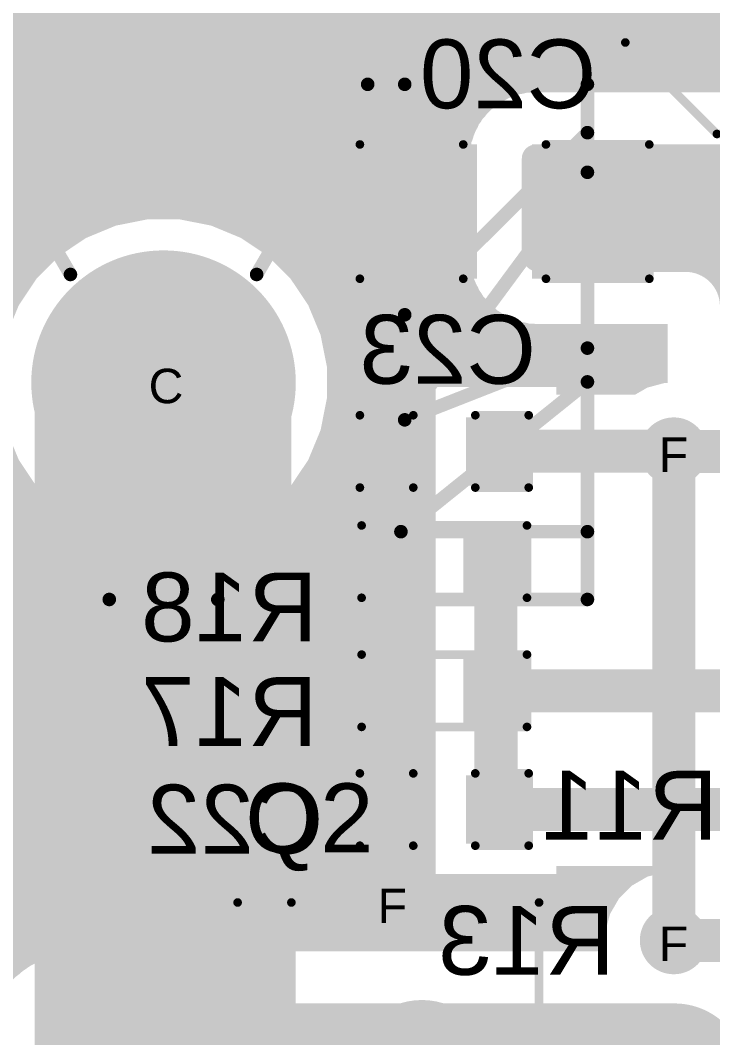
# Model space of a CAD drawing. Header units: inches. Extents: x -38 to 276, y -7 to 269.
# Drawn here: x -0.66 to 9.54, y 101.99 to 116.99 of the extents above; entities that cross this region are included whole.
import ezdxf

# ---------------------------------------------------------------- set-up
doc = ezdxf.new("R2010")
doc.units = ezdxf.units.IN
for name, color, linetype in [('Bottom Layer', 5, 'Continuous'), ('Bottom Overlay', 54, 'Continuous'), ('Bottom Paste', 16, 'Continuous'), ('Bottom Solder', 6, 'Continuous'), ('Drill Drawing', 1, 'Continuous'), ('Multi-Layer', 9, 'Continuous'), ('Pad Holes', 156, 'Continuous'), ('Top Layer', 1, 'Continuous'), ('Top Overlay', 2, 'Continuous'), ('Top Paste', 8, 'Continuous'), ('Top Solder', 216, 'Continuous'), ('Via Holes', 16, 'Continuous')]:
    doc.layers.add(name, color=color, linetype=linetype)
doc.styles.add('Arial', font='', dxfattribs={"height": 0.2})
doc.styles.get('Arial').set_extended_font_data('Arial')

# ---------------------------------------------------------------- blocks, each defined once
blk = doc.blocks.new('35_12_25_14')
at = {"layer": 'Bottom Layer'}
h = blk.add_hatch(color=5, dxfattribs=at)
edge = h.paths.add_edge_path()
edge.add_arc((-12.7, 0), 1.8999962, 0, 360)
at = {"layer": 'Bottom Solder'}
h = blk.add_hatch(color=6, dxfattribs=at)
edge = h.paths.add_edge_path()
edge.add_arc((-12.7, 0), 1.9500088, 0, 360)
at = {"layer": 'Multi-Layer'}
h = blk.add_hatch(color=9, dxfattribs=at)
edge = h.paths.add_edge_path()
edge.add_arc((-12.7, 0), 1.8999962, 0, 360)
at = {"layer": 'Pad Holes'}
h = blk.add_hatch(color=7, dxfattribs=at)
edge = h.paths.add_edge_path()
edge.add_arc((-12.7, 0), 1.1999976, 0, 360)
at = {"layer": 'Top Layer'}
h = blk.add_hatch(color=1, dxfattribs=at)
edge = h.paths.add_edge_path()
edge.add_arc((-12.7, 0), 1.8999962, 0, 360)
at = {"layer": 'Top Solder'}
h = blk.add_hatch(color=216, dxfattribs=at)
edge = h.paths.add_edge_path()
edge.add_arc((-12.7, 0), 1.9500088, 0, 360)
at = {"layer": 'Top Overlay'}
for points in [[(-17.0999658, -3.556127, 0.1999996, 0.1999996, 0), (-17.0999658, 6.2500002, 0.1999996, 0.1999996, 0)], [(-9.5000064, 6.2500002, 0.1999996, 0.1999996, 0), (-17.0999658, 6.2500002, 0.1999996, 0.1999996, 0)], [(-13.69999546, 3.556, 0.1999996, 0.1999996, 0), (-16.3868354, 6.24997734, 0.1999996, 0.1999996, 0)], [(-15.8018988, 6.249974799999999, 0.1999996, 0.1999996, 0), (-16.3868354, 6.24997734, 0.1999996, 0.1999996, 0)], [(-12.1500138, 3.556, 0.1999996, 0.1999996, 0), (-15.8018988, 6.249974799999999, 0.1999996, 0.1999996, 0)], [(-12.1500138, 3.556, 0.1999996, 0.1999996, 0), (-13.20799746, 6.249974799999999, 0.1999996, 0.1999996, 0)], [(-12.7100584, 6.249974799999999, 0.1999996, 0.1999996, 0), (-13.20799746, 6.249974799999999, 0.1999996, 0.1999996, 0)], [(-10.5000044, 3.499993, 0.1999996, 0.1999996, 0), (-12.710033, 6.2500002, 0.1999996, 0.1999996, 0)], [(-10.5000044, 6.24997734, 0.1999996, 0.1999996, 0), (-9.5000064, 6.2500002, 0.1999996, 0.1999996, 0)], [(-10.5000044, 3.499993, 0.1999996, 0.1999996, 0), (-10.5000044, 6.24997734, 0.1999996, 0.1999996, 0)], [(-9.5000064, 0.7999984, 0.1999996, 0.1999996, 0), (-9.5000064, 6.2500002, 0.1999996, 0.1999996, 0)], [(-17.0999658, 3.0100016, 0.1999996, 0.1999996, 0), (-17.0999912, 3.5561524, 0.1999996, 0.1999996, 0)], [(-13.69999546, 3.556, 0.1999996, 0.1999996, 0), (-17.0999912, 3.556127, 0.1999996, 0.1999996, 0)], [(-14.2946374, 1.3727176, 0.1999996, 0.1999996, 0), (-17.0999658, 3.0100016, 0.1999996, 0.1999996, 0)], [(9.499981, 0.7999984, 0.1999996, 0.1999996, 0), (-9.5000064, 0.7999984, 0.1999996, 0.1999996, 0)], [(9.5000064, -0.7999984, 0.1999996, 0.1999996, 0), (-9.499981, -0.7999984, 0.1999996, 0.1999996, 0)], [(-9.499981, -6.2500256, 0.1999996, 0.1999996, 0), (-9.499981, -0.7999984, 0.1999996, 0.1999996, 0)], [(-17.0999658, -3.0099762, 0.1999996, 0.1999996, 0), (-14.294612, -1.3726922, 0.1999996, 0.1999996, 0)]]:
    blk.add_lwpolyline(points, format="xyseb", dxfattribs=at)
for points in [[(-17.1499657, 6.2500002, 0.0999998, 0.0999998, 1), (-17.0499659, 6.2500002, 0.0999998, 0.0999998, 1)], [(-17.1499657, 6.2500002, 0.0999998, 0.0999998, 1), (-17.0499659, 6.2500002, 0.0999998, 0.0999998, 1)], [(-16.4368353, 6.24997734, 0.0999998, 0.0999998, 1), (-16.3368355, 6.24997734, 0.0999998, 0.0999998, 1)], [(-16.4368353, 6.24997734, 0.0999998, 0.0999998, 1), (-16.3368355, 6.24997734, 0.0999998, 0.0999998, 1)], [(-15.8518987, 6.249974799999999, 0.0999998, 0.0999998, 1), (-15.7518989, 6.249974799999999, 0.0999998, 0.0999998, 1)], [(-15.8518987, 6.249974799999999, 0.0999998, 0.0999998, 1), (-15.7518989, 6.249974799999999, 0.0999998, 0.0999998, 1)], [(-13.25799736, 6.249974799999999, 0.0999998, 0.0999998, 1), (-13.15799756, 6.249974799999999, 0.0999998, 0.0999998, 1)], [(-13.25799736, 6.249974799999999, 0.0999998, 0.0999998, 1), (-13.15799756, 6.249974799999999, 0.0999998, 0.0999998, 1)], [(-12.7600583, 6.249974799999999, 0.0999998, 0.0999998, 1), (-12.6600585, 6.249974799999999, 0.0999998, 0.0999998, 1)], [(-12.7600329, 6.2500002, 0.0999998, 0.0999998, 1), (-12.6600331, 6.2500002, 0.0999998, 0.0999998, 1)], [(-10.5500043, 6.24997734, 0.0999998, 0.0999998, 1), (-10.4500045, 6.24997734, 0.0999998, 0.0999998, 1)], [(-10.5500043, 6.24997734, 0.0999998, 0.0999998, 1), (-10.4500045, 6.24997734, 0.0999998, 0.0999998, 1)], [(-9.5500063, 6.2500002, 0.0999998, 0.0999998, 1), (-9.450006499999999, 6.2500002, 0.0999998, 0.0999998, 1)], [(-9.5500063, 6.2500002, 0.0999998, 0.0999998, 1), (-9.450006499999999, 6.2500002, 0.0999998, 0.0999998, 1)], [(-9.5500063, 6.2500002, 0.0999998, 0.0999998, 1), (-9.450006499999999, 6.2500002, 0.0999998, 0.0999998, 1)], [(-17.1499911, 3.5561524, 0.0999998, 0.0999998, 1), (-17.0499913, 3.5561524, 0.0999998, 0.0999998, 1)], [(-17.1499911, 3.556127, 0.0999998, 0.0999998, 1), (-17.0499913, 3.556127, 0.0999998, 0.0999998, 1)], [(-13.74999536, 3.556, 0.0999998, 0.0999998, 1), (-13.64999556, 3.556, 0.0999998, 0.0999998, 1)], [(-13.74999536, 3.556, 0.0999998, 0.0999998, 1), (-13.64999556, 3.556, 0.0999998, 0.0999998, 1)], [(-12.2000137, 3.556, 0.0999998, 0.0999998, 1), (-12.1000139, 3.556, 0.0999998, 0.0999998, 1)], [(-12.2000137, 3.556, 0.0999998, 0.0999998, 1), (-12.1000139, 3.556, 0.0999998, 0.0999998, 1)], [(-10.5500043, 3.499993, 0.0999998, 0.0999998, 1), (-10.4500045, 3.499993, 0.0999998, 0.0999998, 1)], [(-10.5500043, 3.499993, 0.0999998, 0.0999998, 1), (-10.4500045, 3.499993, 0.0999998, 0.0999998, 1)], [(-17.1499657, 3.0100016, 0.0999998, 0.0999998, 1), (-17.0499659, 3.0100016, 0.0999998, 0.0999998, 1)], [(-17.1499657, 3.0100016, 0.0999998, 0.0999998, 1), (-17.0499659, 3.0100016, 0.0999998, 0.0999998, 1)], [(-14.3446373, 1.3727176, 0.0999998, 0.0999998, 1), (-14.2446375, 1.3727176, 0.0999998, 0.0999998, 1)], [(-9.5500063, 0.7999984, 0.0999998, 0.0999998, 1), (-9.450006499999999, 0.7999984, 0.0999998, 0.0999998, 1)], [(-9.5500063, 0.7999984, 0.0999998, 0.0999998, 1), (-9.450006499999999, 0.7999984, 0.0999998, 0.0999998, 1)], [(-9.5499809, -0.7999984, 0.0999998, 0.0999998, 1), (-9.449981099999999, -0.7999984, 0.0999998, 0.0999998, 1)], [(-9.5499809, -0.7999984, 0.0999998, 0.0999998, 1), (-9.449981099999999, -0.7999984, 0.0999998, 0.0999998, 1)], [(-14.3446119, -1.3726922, 0.0999998, 0.0999998, 1), (-14.2446121, -1.3726922, 0.0999998, 0.0999998, 1)]]:
    blk.add_lwpolyline(points, format="xyseb", close=True, dxfattribs=at)
blk = doc.blocks.new('R___0603_B_69')
at = {"layer": 'Bottom Layer'}
for points in [[(-1.143, -0.4445), (-1.143, 0.4445), (-0.3809999999999999, 0.4445), (-0.3809999999999999, -0.4445)], [(0.3809999999999999, -0.4445), (0.3809999999999999, 0.4445), (1.143, 0.4445), (1.143, -0.4445)]]:
    blk.add_hatch(color=5, dxfattribs=at).paths.add_polyline_path(points)
at = {"layer": 'Bottom Paste'}
for points in [[(-1.143, -0.4445), (-1.143, 0.4445), (-0.3809999999999999, 0.4445), (-0.3809999999999999, -0.4445)], [(0.3809999999999999, -0.4445), (0.3809999999999999, 0.4445), (1.143, 0.4445), (1.143, -0.4445)]]:
    blk.add_hatch(color=16, dxfattribs=at).paths.add_polyline_path(points)
at = {"layer": 'Bottom Solder'}
for points in [[(-1.2446, -0.5460999999999999), (-1.2446, 0.5460999999999999), (-0.2794, 0.5460999999999999), (-0.2794, -0.5460999999999999)], [(0.2794, -0.5460999999999999), (0.2794, 0.5460999999999999), (1.2446, 0.5460999999999999), (1.2446, -0.5460999999999999)]]:
    blk.add_hatch(color=6, dxfattribs=at).paths.add_polyline_path(points)
at = {"layer": 'Bottom Overlay'}
for points in [[(-1.21920254, -0.5333974599999999, 0.127, 0.127, 0), (-1.2192, 0.53340254, 0.127, 0.127, 0)], [(-1.2192, 0.53340254, 0.127, 0.127, 0), (1.2192, 0.5334, 0.127, 0.127, 0)], [(1.2192, -0.5334, 0.127, 0.127, 0), (1.2192, 0.5334, 0.127, 0.127, 0)], [(-1.21920254, -0.5333974599999999, 0.127, 0.127, 0), (1.2192, -0.5334, 0.127, 0.127, 0)]]:
    blk.add_lwpolyline(points, format="xyseb", dxfattribs=at)
for points in [[(-1.25095, 0.53340254, 0.0635, 0.0635, 1), (-1.18745, 0.53340254, 0.0635, 0.0635, 1)], [(-1.25095, 0.53340254, 0.0635, 0.0635, 1), (-1.18745, 0.53340254, 0.0635, 0.0635, 1)], [(1.18745, 0.5334, 0.0635, 0.0635, 1), (1.25095, 0.5334, 0.0635, 0.0635, 1)], [(1.18745, 0.5334, 0.0635, 0.0635, 1), (1.25095, 0.5334, 0.0635, 0.0635, 1)], [(-1.25095254, -0.5333974599999999, 0.0635, 0.0635, 1), (-1.18745254, -0.5333974599999999, 0.0635, 0.0635, 1)], [(-1.25095254, -0.5333974599999999, 0.0635, 0.0635, 1), (-1.18745254, -0.5333974599999999, 0.0635, 0.0635, 1)], [(1.18745, -0.5334, 0.0635, 0.0635, 1), (1.25095, -0.5334, 0.0635, 0.0635, 1)], [(1.18745, -0.5334, 0.0635, 0.0635, 1), (1.25095, -0.5334, 0.0635, 0.0635, 1)]]:
    blk.add_lwpolyline(points, format="xyseb", close=True, dxfattribs=at)
blk = doc.blocks.new('R___0603_B_70')
at = {"layer": 'Bottom Layer'}
for points in [[(-1.143, -0.4445), (-1.143, 0.4445), (-0.3809999999999999, 0.4445), (-0.3809999999999999, -0.4445)], [(0.3809999999999999, -0.4445), (0.3809999999999999, 0.4445), (1.143, 0.4445), (1.143, -0.4445)]]:
    blk.add_hatch(color=5, dxfattribs=at).paths.add_polyline_path(points)
at = {"layer": 'Bottom Paste'}
for points in [[(-1.143, -0.4445), (-1.143, 0.4445), (-0.3809999999999999, 0.4445), (-0.3809999999999999, -0.4445)], [(0.3809999999999999, -0.4445), (0.3809999999999999, 0.4445), (1.143, 0.4445), (1.143, -0.4445)]]:
    blk.add_hatch(color=16, dxfattribs=at).paths.add_polyline_path(points)
at = {"layer": 'Bottom Solder'}
for points in [[(-1.2446, -0.5460999999999999), (-1.2446, 0.5460999999999999), (-0.2794, 0.5460999999999999), (-0.2794, -0.5460999999999999)], [(0.2794, -0.5460999999999999), (0.2794, 0.5460999999999999), (1.2446, 0.5460999999999999), (1.2446, -0.5460999999999999)]]:
    blk.add_hatch(color=6, dxfattribs=at).paths.add_polyline_path(points)
at = {"layer": 'Bottom Overlay'}
for points in [[(-1.21920254, -0.5333974599999999, 0.127, 0.127, 0), (-1.2192, 0.5334, 0.127, 0.127, 0)], [(-1.2192, 0.5334, 0.127, 0.127, 0), (1.2192, 0.5334, 0.127, 0.127, 0)], [(1.2192, -0.5334, 0.127, 0.127, 0), (1.2192, 0.5334, 0.127, 0.127, 0)], [(-1.21920254, -0.5333974599999999, 0.127, 0.127, 0), (1.2192, -0.5334, 0.127, 0.127, 0)]]:
    blk.add_lwpolyline(points, format="xyseb", dxfattribs=at)
for points in [[(-1.25095, 0.5334, 0.0635, 0.0635, 1), (-1.18745, 0.5334, 0.0635, 0.0635, 1)], [(-1.25095, 0.5334, 0.0635, 0.0635, 1), (-1.18745, 0.5334, 0.0635, 0.0635, 1)], [(1.18745, 0.5334, 0.0635, 0.0635, 1), (1.25095, 0.5334, 0.0635, 0.0635, 1)], [(1.18745, 0.5334, 0.0635, 0.0635, 1), (1.25095, 0.5334, 0.0635, 0.0635, 1)], [(-1.25095254, -0.5333974599999999, 0.0635, 0.0635, 1), (-1.18745254, -0.5333974599999999, 0.0635, 0.0635, 1)], [(-1.25095254, -0.5333974599999999, 0.0635, 0.0635, 1), (-1.18745254, -0.5333974599999999, 0.0635, 0.0635, 1)], [(1.18745, -0.5334, 0.0635, 0.0635, 1), (1.25095, -0.5334, 0.0635, 0.0635, 1)], [(1.18745, -0.5334, 0.0635, 0.0635, 1), (1.25095, -0.5334, 0.0635, 0.0635, 1)]]:
    blk.add_lwpolyline(points, format="xyseb", close=True, dxfattribs=at)
blk = doc.blocks.new('TO_220_3_88')
at = {"layer": 'Bottom Layer'}
blk.add_hatch(color=5, dxfattribs=at).paths.add_polyline_path([(-3.539998, 0.999998), (-1.540002, 0.999998), (-1.540002, -0.999998), (-3.539998, -0.999998)])
h = blk.add_hatch(color=5, dxfattribs=at)
edge = h.paths.add_edge_path()
edge.add_arc((0, 0), 0.999998, 0, 360)
h = blk.add_hatch(color=5, dxfattribs=at)
edge = h.paths.add_edge_path()
edge.add_arc((2.54, 0), 0.999998, 0, 360)
at = {"layer": 'Bottom Solder'}
blk.add_hatch(color=6, dxfattribs=at).paths.add_polyline_path([(-3.590797999999999, 1.050798), (-1.489202, 1.050798), (-1.489202, -1.050798), (-3.590797999999999, -1.050798)])
h = blk.add_hatch(color=6, dxfattribs=at)
edge = h.paths.add_edge_path()
edge.add_arc((0, 0), 1.050798, 0, 360)
h = blk.add_hatch(color=6, dxfattribs=at)
edge = h.paths.add_edge_path()
edge.add_arc((2.54, 0), 1.050798, 0, 360)
at = {"layer": 'Multi-Layer'}
blk.add_hatch(color=9, dxfattribs=at).paths.add_polyline_path([(-3.539998, 0.999998), (-1.540002, 0.999998), (-1.540002, -0.999998), (-3.539998, -0.999998)])
h = blk.add_hatch(color=9, dxfattribs=at)
edge = h.paths.add_edge_path()
edge.add_arc((0, 0), 0.999998, 0, 360)
h = blk.add_hatch(color=9, dxfattribs=at)
edge = h.paths.add_edge_path()
edge.add_arc((2.54, 0), 0.999998, 0, 360)
at = {"layer": 'Pad Holes'}
h = blk.add_hatch(color=7, dxfattribs=at)
edge = h.paths.add_edge_path()
edge.add_arc((-2.54, 0), 0.5999987999999999, 0, 360)
h = blk.add_hatch(color=7, dxfattribs=at)
edge = h.paths.add_edge_path()
edge.add_arc((0, 0), 0.5999987999999999, 0, 360)
h = blk.add_hatch(color=7, dxfattribs=at)
edge = h.paths.add_edge_path()
edge.add_arc((2.54, 0), 0.5999987999999999, 0, 360)
at = {"layer": 'Top Layer'}
blk.add_hatch(color=1, dxfattribs=at).paths.add_polyline_path([(-3.539998, 0.999998), (-1.540002, 0.999998), (-1.540002, -0.999998), (-3.539998, -0.999998)])
h = blk.add_hatch(color=1, dxfattribs=at)
edge = h.paths.add_edge_path()
edge.add_arc((0, 0), 0.999998, 0, 360)
h = blk.add_hatch(color=1, dxfattribs=at)
edge = h.paths.add_edge_path()
edge.add_arc((2.54, 0), 0.999998, 0, 360)
at = {"layer": 'Top Solder'}
blk.add_hatch(color=216, dxfattribs=at).paths.add_polyline_path([(-3.590797999999999, 1.050798), (-1.489202, 1.050798), (-1.489202, -1.050798), (-3.590797999999999, -1.050798)])
h = blk.add_hatch(color=216, dxfattribs=at)
edge = h.paths.add_edge_path()
edge.add_arc((0, 0), 1.050798, 0, 360)
h = blk.add_hatch(color=216, dxfattribs=at)
edge = h.paths.add_edge_path()
edge.add_arc((2.54, 0), 1.050798, 0, 360)
at = {"layer": 'Top Overlay'}
for points in [[(-5.0038, 2.7178, 0.127, 0.127, 0), (5.0292, 2.7178, 0.127, 0.127, 0)], [(-5.0038, 2.7178, 0.127, 0.127, 0), (-5.0038, -1.7272, 0.127, 0.127, 0)], [(5.0292, 2.7178, 0.127, 0.127, 0), (5.0292, -1.7272, 0.127, 0.127, 0)], [(-5.0038, 1.9248882, 0.127, 0.127, 0), (5.0292, 1.9248882, 0.127, 0.127, 0)], [(-5.0038, -1.7272, 0.127, 0.127, 0), (5.0292, -1.7272, 0.127, 0.127, 0)], [(-3.55473, -2.08609692, 0.3999992, 0.3999992, -314.8109165127927), (-3.55727, -2.08609692, 0.3999992, 0.3999992, 0)]]:
    blk.add_lwpolyline(points, format="xyseb", dxfattribs=at)
for points in [[(-5.03555, 2.7178, 0.0635, 0.0635, 1), (-4.97205, 2.7178, 0.0635, 0.0635, 1)], [(-5.03555, 2.7178, 0.0635, 0.0635, 1), (-4.97205, 2.7178, 0.0635, 0.0635, 1)], [(4.99745, 2.7178, 0.0635, 0.0635, 1), (5.06095, 2.7178, 0.0635, 0.0635, 1)], [(4.99745, 2.7178, 0.0635, 0.0635, 1), (5.06095, 2.7178, 0.0635, 0.0635, 1)], [(-5.03555, 1.9248882, 0.0635, 0.0635, 1), (-4.97205, 1.9248882, 0.0635, 0.0635, 1)], [(4.99745, 1.9248882, 0.0635, 0.0635, 1), (5.06095, 1.9248882, 0.0635, 0.0635, 1)], [(-5.03555, -1.7272, 0.0635, 0.0635, 1), (-4.97205, -1.7272, 0.0635, 0.0635, 1)], [(-5.03555, -1.7272, 0.0635, 0.0635, 1), (-4.97205, -1.7272, 0.0635, 0.0635, 1)], [(4.99745, -1.7272, 0.0635, 0.0635, 1), (5.06095, -1.7272, 0.0635, 0.0635, 1)], [(4.99745, -1.7272, 0.0635, 0.0635, 1), (5.06095, -1.7272, 0.0635, 0.0635, 1)], [(-3.6572698, -2.08609692, 0.1999996, 0.1999996, 1), (-3.4572702, -2.08609692, 0.1999996, 0.1999996, 1)], [(-3.654729799999999, -2.08609692, 0.1999996, 0.1999996, 1), (-3.4547302, -2.08609692, 0.1999996, 0.1999996, 1)]]:
    blk.add_lwpolyline(points, format="xyseb", close=True, dxfattribs=at)
blk = doc.blocks.new('C___0603_B_144')
at = {"layer": 'Bottom Layer'}
for points in [[(-1.143, -0.4445), (-1.143, 0.4445), (-0.3809999999999999, 0.4445), (-0.3809999999999999, -0.4445)], [(0.3809999999999999, -0.4445), (0.3809999999999999, 0.4445), (1.143, 0.4445), (1.143, -0.4445)]]:
    blk.add_hatch(color=5, dxfattribs=at).paths.add_polyline_path(points)
at = {"layer": 'Bottom Paste'}
for points in [[(-1.143, -0.4445), (-1.143, 0.4445), (-0.3809999999999999, 0.4445), (-0.3809999999999999, -0.4445)], [(0.3809999999999999, -0.4445), (0.3809999999999999, 0.4445), (1.143, 0.4445), (1.143, -0.4445)]]:
    blk.add_hatch(color=16, dxfattribs=at).paths.add_polyline_path(points)
at = {"layer": 'Bottom Solder'}
for points in [[(-1.20299988, -0.50449988), (-1.20299988, 0.50449988), (-0.3210001199999999, 0.50449988), (-0.3210001199999999, -0.50449988)], [(0.3210001199999999, -0.50449988), (0.3210001199999999, 0.50449988), (1.20299988, 0.50449988), (1.20299988, -0.50449988)]]:
    blk.add_hatch(color=6, dxfattribs=at).paths.add_polyline_path(points)
at = {"layer": 'Bottom Overlay'}
for points in [[(-0.4571999999999999, 0.5334, 0.127, 0.127, 0), (-1.2446, 0.5334, 0.127, 0.127, 0)], [(-1.2446, 0.5334, 0.127, 0.127, 0), (-1.2446, -0.5334, 0.127, 0.127, 0)], [(1.2446, 0.5334, 0.127, 0.127, 0), (0.4571999999999999, 0.5334, 0.127, 0.127, 0)], [(1.2446, 0.5334, 0.127, 0.127, 0), (1.2446, -0.5334, 0.127, 0.127, 0)], [(-0.4571999999999999, -0.5334, 0.127, 0.127, 0), (-1.2446, -0.5334, 0.127, 0.127, 0)], [(1.2446, -0.5334, 0.127, 0.127, 0), (0.4571999999999999, -0.5334, 0.127, 0.127, 0)]]:
    blk.add_lwpolyline(points, format="xyseb", dxfattribs=at)
for points in [[(-1.27635, 0.5334, 0.0635, 0.0635, 1), (-1.21285, 0.5334, 0.0635, 0.0635, 1)], [(-1.27635, 0.5334, 0.0635, 0.0635, 1), (-1.21285, 0.5334, 0.0635, 0.0635, 1)], [(-0.4889499999999999, 0.5334, 0.0635, 0.0635, 1), (-0.42545, 0.5334, 0.0635, 0.0635, 1)], [(0.42545, 0.5334, 0.0635, 0.0635, 1), (0.4889499999999999, 0.5334, 0.0635, 0.0635, 1)], [(1.21285, 0.5334, 0.0635, 0.0635, 1), (1.27635, 0.5334, 0.0635, 0.0635, 1)], [(1.21285, 0.5334, 0.0635, 0.0635, 1), (1.27635, 0.5334, 0.0635, 0.0635, 1)], [(-1.27635, -0.5334, 0.0635, 0.0635, 1), (-1.21285, -0.5334, 0.0635, 0.0635, 1)], [(-1.27635, -0.5334, 0.0635, 0.0635, 1), (-1.21285, -0.5334, 0.0635, 0.0635, 1)], [(-0.4889499999999999, -0.5334, 0.0635, 0.0635, 1), (-0.42545, -0.5334, 0.0635, 0.0635, 1)], [(0.42545, -0.5334, 0.0635, 0.0635, 1), (0.4889499999999999, -0.5334, 0.0635, 0.0635, 1)], [(1.21285, -0.5334, 0.0635, 0.0635, 1), (1.27635, -0.5334, 0.0635, 0.0635, 1)], [(1.21285, -0.5334, 0.0635, 0.0635, 1), (1.27635, -0.5334, 0.0635, 0.0635, 1)]]:
    blk.add_lwpolyline(points, format="xyseb", close=True, dxfattribs=at)
blk = doc.blocks.new('C___0603_B_145')
at = {"layer": 'Bottom Layer'}
for points in [[(-1.143, -0.4445), (-1.143, 0.4445), (-0.3809999999999999, 0.4445), (-0.3809999999999999, -0.4445)], [(0.3809999999999999, -0.4445), (0.3809999999999999, 0.4445), (1.143, 0.4445), (1.143, -0.4445)]]:
    blk.add_hatch(color=5, dxfattribs=at).paths.add_polyline_path(points)
at = {"layer": 'Bottom Paste'}
for points in [[(-1.143, -0.4445), (-1.143, 0.4445), (-0.3809999999999999, 0.4445), (-0.3809999999999999, -0.4445)], [(0.3809999999999999, -0.4445), (0.3809999999999999, 0.4445), (1.143, 0.4445), (1.143, -0.4445)]]:
    blk.add_hatch(color=16, dxfattribs=at).paths.add_polyline_path(points)
at = {"layer": 'Bottom Solder'}
for points in [[(-1.20299988, -0.50449988), (-1.20299988, 0.50449988), (-0.3210001199999999, 0.50449988), (-0.3210001199999999, -0.50449988)], [(0.3210001199999999, -0.50449988), (0.3210001199999999, 0.50449988), (1.20299988, 0.50449988), (1.20299988, -0.50449988)]]:
    blk.add_hatch(color=6, dxfattribs=at).paths.add_polyline_path(points)
at = {"layer": 'Bottom Overlay'}
for points in [[(-1.2446, 0.5334, 0.127, 0.127, 0), (-0.4571999999999999, 0.5334, 0.127, 0.127, 0)], [(-1.2446, -0.5334, 0.127, 0.127, 0), (-1.2446, 0.5334, 0.127, 0.127, 0)], [(0.45720254, 0.5334, 0.127, 0.127, 0), (1.2446, 0.5334, 0.127, 0.127, 0)], [(1.2446, -0.5334, 0.127, 0.127, 0), (1.2446, 0.5334, 0.127, 0.127, 0)], [(-1.2446, -0.5334, 0.127, 0.127, 0), (-0.4571999999999999, -0.5334, 0.127, 0.127, 0)], [(0.45720254, -0.5334, 0.127, 0.127, 0), (1.2446, -0.5334, 0.127, 0.127, 0)]]:
    blk.add_lwpolyline(points, format="xyseb", dxfattribs=at)
for points in [[(-1.27635, 0.5334, 0.0635, 0.0635, 1), (-1.21285, 0.5334, 0.0635, 0.0635, 1)], [(-1.27635, 0.5334, 0.0635, 0.0635, 1), (-1.21285, 0.5334, 0.0635, 0.0635, 1)], [(-0.4889499999999999, 0.5334, 0.0635, 0.0635, 1), (-0.42545, 0.5334, 0.0635, 0.0635, 1)], [(0.42545254, 0.5334, 0.0635, 0.0635, 1), (0.4889525399999999, 0.5334, 0.0635, 0.0635, 1)], [(1.21285, 0.5334, 0.0635, 0.0635, 1), (1.27635, 0.5334, 0.0635, 0.0635, 1)], [(1.21285, 0.5334, 0.0635, 0.0635, 1), (1.27635, 0.5334, 0.0635, 0.0635, 1)], [(-1.27635, -0.5334, 0.0635, 0.0635, 1), (-1.21285, -0.5334, 0.0635, 0.0635, 1)], [(-1.27635, -0.5334, 0.0635, 0.0635, 1), (-1.21285, -0.5334, 0.0635, 0.0635, 1)], [(-0.4889499999999999, -0.5334, 0.0635, 0.0635, 1), (-0.42545, -0.5334, 0.0635, 0.0635, 1)], [(0.42545254, -0.5334, 0.0635, 0.0635, 1), (0.4889525399999999, -0.5334, 0.0635, 0.0635, 1)], [(1.21285, -0.5334, 0.0635, 0.0635, 1), (1.27635, -0.5334, 0.0635, 0.0635, 1)], [(1.21285, -0.5334, 0.0635, 0.0635, 1), (1.27635, -0.5334, 0.0635, 0.0635, 1)]]:
    blk.add_lwpolyline(points, format="xyseb", close=True, dxfattribs=at)
blk = doc.blocks.new('50SVPF10M_146')
at = {"layer": 'Top Layer'}
for points in [[(-4.550002329999999, 0.7999996699999999), (-1.05000171, 0.7999996699999999), (-1.05000171, -0.7999996699999999), (-4.550002329999999, -0.7999996699999999)], [(1.05000171, 0.7999996699999999), (4.550002329999999, 0.7999996699999999), (4.550002329999999, -0.7999996699999999), (1.05000171, -0.7999996699999999)]]:
    blk.add_hatch(color=1, dxfattribs=at).paths.add_polyline_path(points)
at = {"layer": 'Top Paste'}
for points in [[(-4.550002329999999, 0.7999996699999999), (-1.05000171, 0.7999996699999999), (-1.05000171, -0.7999996699999999), (-4.550002329999999, -0.7999996699999999)], [(1.05000171, 0.7999996699999999), (4.550002329999999, 0.7999996699999999), (4.550002329999999, -0.7999996699999999), (1.05000171, -0.7999996699999999)]]:
    blk.add_hatch(color=8, dxfattribs=at).paths.add_polyline_path(points)
at = {"layer": 'Top Solder'}
for points in [[(-4.651602329999999, 0.90159967), (-0.94840171, 0.90159967), (-0.94840171, -0.90159967), (-4.651602329999999, -0.90159967)], [(0.94840171, 0.90159967), (4.651602329999999, 0.90159967), (4.651602329999999, -0.90159967), (0.94840171, -0.90159967)]]:
    blk.add_hatch(color=216, dxfattribs=at).paths.add_polyline_path(points)
at = {"layer": 'Top Overlay'}
for points in [[(-3.300001019999999, 1.95000118, 0.127, 0.127, 0), (-1.95000118, 3.300001019999999, 0.127, 0.127, 0)], [(-1.95000118, 3.300001019999999, 0.127, 0.127, 0), (3.300001019999999, 3.300001019999999, 0.127, 0.127, 0)], [(3.300001019999999, 1.15000024, 0.127, 0.127, 0), (3.300001019999999, 3.300001019999999, 0.127, 0.127, 0)], [(-3.300001019999999, 1.15000024, 0.127, 0.127, 0), (-3.300001019999999, 1.95000118, 0.127, 0.127, 0)], [(-3.77850146, 1.03349552, 0.127, 0.127, 0), (-3.77850146, 1.56689552, 0.127, 0.127, 0)], [(-4.00710146, 1.28749552, 0.127, 0.127, 0), (-3.54990146, 1.28749552, 0.127, 0.127, 0)], [(-3.300001019999999, -1.95000118, 0.127, 0.127, 0), (-3.300001019999999, -1.15000024, 0.127, 0.127, 0)], [(3.300001019999999, -3.300001019999999, 0.127, 0.127, 0), (3.300001019999999, -1.15000024, 0.127, 0.127, 0)], [(-3.300001019999999, -1.95000118, 0.127, 0.127, 0), (-1.95000118, -3.300001019999999, 0.127, 0.127, 0)], [(-1.95000118, -3.300001019999999, 0.127, 0.127, 0), (3.300001019999999, -3.300001019999999, 0.127, 0.127, 0)]]:
    blk.add_lwpolyline(points, format="xyseb", dxfattribs=at)
for points in [[(-1.98175118, 3.300001019999999, 0.0635, 0.0635, 1), (-1.91825118, 3.300001019999999, 0.0635, 0.0635, 1)], [(-1.98175118, 3.300001019999999, 0.0635, 0.0635, 1), (-1.91825118, 3.300001019999999, 0.0635, 0.0635, 1)], [(3.26825102, 3.300001019999999, 0.0635, 0.0635, 1), (3.33175102, 3.300001019999999, 0.0635, 0.0635, 1)], [(3.26825102, 3.300001019999999, 0.0635, 0.0635, 1), (3.33175102, 3.300001019999999, 0.0635, 0.0635, 1)], [(-3.33175102, 1.95000118, 0.0635, 0.0635, 1), (-3.26825102, 1.95000118, 0.0635, 0.0635, 1)], [(-3.33175102, 1.95000118, 0.0635, 0.0635, 1), (-3.26825102, 1.95000118, 0.0635, 0.0635, 1)], [(-3.81025146, 1.56689552, 0.0635, 0.0635, 1), (-3.74675146, 1.56689552, 0.0635, 0.0635, 1)], [(-4.03885146, 1.28749552, 0.0635, 0.0635, 1), (-3.97535146, 1.28749552, 0.0635, 0.0635, 1)], [(-3.58165146, 1.28749552, 0.0635, 0.0635, 1), (-3.518151459999999, 1.28749552, 0.0635, 0.0635, 1)], [(-3.33175102, 1.15000024, 0.0635, 0.0635, 1), (-3.26825102, 1.15000024, 0.0635, 0.0635, 1)], [(3.26825102, 1.15000024, 0.0635, 0.0635, 1), (3.33175102, 1.15000024, 0.0635, 0.0635, 1)], [(-3.81025146, 1.03349552, 0.0635, 0.0635, 1), (-3.74675146, 1.03349552, 0.0635, 0.0635, 1)], [(-3.33175102, -1.15000024, 0.0635, 0.0635, 1), (-3.26825102, -1.15000024, 0.0635, 0.0635, 1)], [(3.26825102, -1.15000024, 0.0635, 0.0635, 1), (3.33175102, -1.15000024, 0.0635, 0.0635, 1)], [(-3.33175102, -1.95000118, 0.0635, 0.0635, 1), (-3.26825102, -1.95000118, 0.0635, 0.0635, 1)], [(-3.33175102, -1.95000118, 0.0635, 0.0635, 1), (-3.26825102, -1.95000118, 0.0635, 0.0635, 1)], [(-1.98175118, -3.300001019999999, 0.0635, 0.0635, 1), (-1.91825118, -3.300001019999999, 0.0635, 0.0635, 1)], [(-1.98175118, -3.300001019999999, 0.0635, 0.0635, 1), (-1.91825118, -3.300001019999999, 0.0635, 0.0635, 1)], [(3.26825102, -3.300001019999999, 0.0635, 0.0635, 1), (3.33175102, -3.300001019999999, 0.0635, 0.0635, 1)], [(3.26825102, -3.300001019999999, 0.0635, 0.0635, 1), (3.33175102, -3.300001019999999, 0.0635, 0.0635, 1)]]:
    blk.add_lwpolyline(points, format="xyseb", close=True, dxfattribs=at)
blk = doc.blocks.new('C___1206_B_147')
at = {"layer": 'Bottom Layer'}
for points in [[(-2.03199746, 0.889), (-0.50799746, 0.889), (-0.50799746, -0.889), (-2.03199746, -0.889)], [(0.50799746, 0.889), (2.03199746, 0.889), (2.03199746, -0.889), (0.50799746, -0.889)]]:
    blk.add_hatch(color=5, dxfattribs=at).paths.add_polyline_path(points)
at = {"layer": 'Bottom Paste'}
for points in [[(-2.03199746, 0.889), (-0.50799746, 0.889), (-0.50799746, -0.889), (-2.03199746, -0.889)], [(0.50799746, 0.889), (2.03199746, 0.889), (2.03199746, -0.889), (0.50799746, -0.889)]]:
    blk.add_hatch(color=16, dxfattribs=at).paths.add_polyline_path(points)
at = {"layer": 'Bottom Solder'}
for points in [[(-2.13359746, 0.9905999999999999), (-0.40639746, 0.9905999999999999), (-0.40639746, -0.9905999999999999), (-2.13359746, -0.9905999999999999)], [(0.40639746, 0.9905999999999999), (2.13359746, 0.9905999999999999), (2.13359746, -0.9905999999999999), (0.40639746, -0.9905999999999999)]]:
    blk.add_hatch(color=6, dxfattribs=at).paths.add_polyline_path(points)
at = {"layer": 'Bottom Overlay'}
for points in [[(-2.1336, 0.9905999999999999, 0.127, 0.127, 0), (-0.6096, 0.9905999999999999, 0.127, 0.127, 0)], [(-2.1336, -0.9905999999999999, 0.127, 0.127, 0), (-2.1336, 0.9905999999999999, 0.127, 0.127, 0)], [(0.6096, 0.9905999999999999, 0.127, 0.127, 0), (2.1336, 0.9905999999999999, 0.127, 0.127, 0)], [(2.1336, -0.9905999999999999, 0.127, 0.127, 0), (2.1336, 0.9905999999999999, 0.127, 0.127, 0)], [(-2.1336, -0.9905999999999999, 0.127, 0.127, 0), (-0.6096, -0.9905999999999999, 0.127, 0.127, 0)], [(0.6096, -0.9905999999999999, 0.127, 0.127, 0), (2.1336, -0.9905999999999999, 0.127, 0.127, 0)]]:
    blk.add_lwpolyline(points, format="xyseb", dxfattribs=at)
for points in [[(-2.16535, 0.9905999999999999, 0.0635, 0.0635, 1), (-2.10185, 0.9905999999999999, 0.0635, 0.0635, 1)], [(-2.16535, 0.9905999999999999, 0.0635, 0.0635, 1), (-2.10185, 0.9905999999999999, 0.0635, 0.0635, 1)], [(-0.64135, 0.9905999999999999, 0.0635, 0.0635, 1), (-0.57785, 0.9905999999999999, 0.0635, 0.0635, 1)], [(0.57785, 0.9905999999999999, 0.0635, 0.0635, 1), (0.64135, 0.9905999999999999, 0.0635, 0.0635, 1)], [(2.10185, 0.9905999999999999, 0.0635, 0.0635, 1), (2.16535, 0.9905999999999999, 0.0635, 0.0635, 1)], [(2.10185, 0.9905999999999999, 0.0635, 0.0635, 1), (2.16535, 0.9905999999999999, 0.0635, 0.0635, 1)], [(-2.16535, -0.9905999999999999, 0.0635, 0.0635, 1), (-2.10185, -0.9905999999999999, 0.0635, 0.0635, 1)], [(-2.16535, -0.9905999999999999, 0.0635, 0.0635, 1), (-2.10185, -0.9905999999999999, 0.0635, 0.0635, 1)], [(-0.64135, -0.9905999999999999, 0.0635, 0.0635, 1), (-0.57785, -0.9905999999999999, 0.0635, 0.0635, 1)], [(0.57785, -0.9905999999999999, 0.0635, 0.0635, 1), (0.64135, -0.9905999999999999, 0.0635, 0.0635, 1)], [(2.10185, -0.9905999999999999, 0.0635, 0.0635, 1), (2.16535, -0.9905999999999999, 0.0635, 0.0635, 1)], [(2.10185, -0.9905999999999999, 0.0635, 0.0635, 1), (2.16535, -0.9905999999999999, 0.0635, 0.0635, 1)]]:
    blk.add_lwpolyline(points, format="xyseb", close=True, dxfattribs=at)

msp = doc.modelspace()

# ---------------------------------------------------------------- hatches: boundary and pattern name
at = {"layer": 'Bottom Layer'}
h = msp.add_hatch(color=5, dxfattribs=at)
h.paths.add_polyline_path([(15.86483492, 120.25953342), (16.02548738, 120.15218794), (16.12583516, 120.0020079), (16.13510616, 119.87884838), (16.1464371, 119.8514875), (16.16320364, 119.72552636), (16.16320364, 115.1309991), (14.84099648, 115.1309991), (14.84099648, 115.00562216), (14.097, 115.00562216), (14.097, 115.31599492), (13.91362216, 115.31599492), (13.91362216, 117.75430348), (13.91479564, 117.75430348), (13.88169182, 118.0904039), (13.78365544, 118.41358842), (13.62445332, 118.71143644), (13.41019924, 118.97250272), (13.14913296, 119.1867568), (12.85128494, 119.34595892), (12.52810042, 119.4439953), (12.192, 119.47709912), (12.192, 119.47592564), (6.279057799999999, 119.47592564), (6.26682516, 119.48815828), (6.03697294, 119.62086312), (5.78060566, 119.68955742), (5.51519598, 119.68955742), (5.2588287, 119.62086312), (5.02897648, 119.48815828), (4.84130096, 119.30048276), (4.70859612, 119.07063054), (4.63990182, 118.81426326), (4.63990182, 118.54885358), (4.70859612, 118.2924863), (4.84130096, 118.06263408), (5.02897648, 117.87495856), (5.2588287, 117.74225372), (5.51519598, 117.67355942), (5.78060566, 117.67355942), (6.03697294, 117.74225372), (6.15549442, 117.81068132), (12.192, 117.81068132), (12.192, 117.8092894), (12.23087978, 117.79318326), (12.24698592, 117.75430348), (12.24837784, 117.75430348), (12.24837784, 115.66222486), (12.13104508, 115.61362196), (12.11990464, 115.6247624), (12.07994282, 115.65542528), (12.04432694, 115.6910437), (12.00069736, 115.71623288), (11.96072792, 115.74690338), (11.91419004, 115.76617944), (11.87057062, 115.79136354), (11.67187658, 115.87366716), (11.62322796, 115.88670498), (11.57666976, 115.90598866), (11.52672574, 115.91256472), (11.47807712, 115.9256), (11.42769368, 115.9256), (11.37774712, 115.93217606), (11.27021622, 115.93217606), (6.937951579999999, 115.93216082), (6.93793126, 115.93215828), (6.896795959999999, 115.93216082), (6.84685702, 115.92558984), (6.7964685, 115.92559238), (6.74781226, 115.9125571), (6.697870779999999, 115.90598612), (6.65132274, 115.88670752), (6.602663959999999, 115.87367224), (6.526522379999999, 115.84213814), (6.48289534, 115.8169515), (6.436332059999999, 115.79766782), (6.396367699999999, 115.7670024), (6.35275844, 115.74182846), (6.31712986, 115.70620496), (6.2771528, 115.67552938), (6.218877579999999, 115.61725416), (6.18821216, 115.57729488), (6.1525912, 115.54167392), (6.127402019999999, 115.49804942), (6.09673152, 115.45807998), (6.077450379999999, 115.41153702), (6.05226628, 115.3679176), (6.0207271, 115.2917811), (6.00767912, 115.24309438), (5.98839036, 115.1965184), (5.981824459999999, 115.14660994), (5.96879172, 115.09798164), (5.96878918, 115.0475601), (5.962215659999999, 114.99759322), (5.9622182, 114.9563868), (5.9622182, 113.53823876), (5.962215659999999, 113.48767498), (5.96878918, 113.43772588), (5.968786639999999, 113.38735006), (5.98181938, 113.3386989), (5.988392899999999, 113.28875234), (6.0076715, 113.24220176), (6.020706779999999, 113.19354552), (6.05940368, 113.10011162), (6.0845954, 113.05647188), (6.10388162, 113.00991368), (6.13453688, 112.96996456), (6.159715899999999, 112.92634768), (6.19535464, 112.8907064), (6.22602514, 112.85073696), (6.29753122, 112.77922834), (6.33750574, 112.7485553), (6.37314194, 112.71292164), (6.41675628, 112.68774262), (6.45670794, 112.65708736), (6.503266139999999, 112.63780114), (6.54690588, 112.61260942), (6.64033978, 112.57391252), (6.6890011, 112.5608747), (6.735546599999999, 112.54159864), (6.78548046, 112.53502766), (6.834144319999999, 112.52198984), (6.88453538, 112.52199238), (6.934469239999999, 112.5154214), (6.985033019999999, 112.51542394), (8.88342394, 112.51542394), (8.8834214, 111.6450523), (8.838227179999999, 111.6450523), (8.5818599, 111.576358), (8.4008595, 111.47185732), (7.238999999999999, 111.47185732), (7.238999999999999, 111.58737144), (5.460999999999999, 111.58737144), (5.460999999999999, 109.96177144), (5.46079426, 109.96177144), (5.46079426, 108.05677144), (5.460999999999999, 108.05666984), (5.460999999999999, 106.30417144), (5.460733299999999, 106.30417144), (5.460733299999999, 104.39917144), (7.2387333, 104.39917144), (7.2387333, 104.51911024), (8.682984919999999, 104.51911024), (8.699705739999999, 104.39211024), (8.5818599, 104.36053296), (8.35200768, 104.22782812), (8.164332159999999, 104.0401526), (8.031627319999998, 103.81030038), (7.962933019999999, 103.5539331), (7.962933019999999, 103.38644296), (7.8479777, 103.25944296), (6.115364959999999, 103.2594455), (0.25586436, 103.25944042), (0.2558440399999999, 103.25943788), (0.18569686, 103.25944042), (0.1109599, 103.24960554), (0.03572764, 103.24467286), (-0.10196576, 103.21728404), (-0.17333214, 103.19305752), (-0.2461514, 103.17354524), (-0.3758565, 103.11981916), (-0.44113958, 103.08212556), (-0.5087188199999999, 103.04880076), (-0.6254521399999999, 102.97080498), (-0.6821297, 102.92109972), (-0.7419238399999999, 102.8752197), (-0.8411946599999999, 102.77594888), (-0.88707468, 102.71615728), (-0.93677994, 102.65947718), (-1.01477572, 102.5427464), (-1.0481183, 102.47513414), (-1.08579158, 102.40988154), (-1.1395202, 102.28018152), (-1.26342394, 102.3084568), (-1.26342394, 119.6110765), (-1.26313946, 119.6110765), (-1.23988576, 119.78771318), (-1.17170454, 119.95231534), (-1.06324654, 120.09365872), (-0.9219006200000001, 120.20211672), (-0.757301, 120.27029794), (-0.58066432, 120.29355164), (-0.58066432, 120.29383612), (15.6753306, 120.29383358), (15.68559728, 120.29518486)])
h.paths.add_polyline_path([(1.68543224, 114.05884732), (1.2110974, 114.05884732), (0.7458786199999999, 113.96631004), (0.30764988, 113.78478894), (-0.08674354, 113.52126394), (-0.422148, 113.18585948), (-0.685673, 112.79146606), (-0.8671940999999999, 112.35323732), (-0.9597313799999999, 111.88801854), (-0.9597313799999999, 111.4136837), (-0.8671940999999999, 110.94846492), (-0.685673, 110.51023618), (-0.422148, 110.11584276), (-0.08674354, 109.7804383), (0.30764988, 109.5169133), (0.7458786199999999, 109.3353922), (1.2110974, 109.24285492), (1.68543224, 109.24285492), (2.15065102, 109.3353922), (2.58887976, 109.5169133), (2.98327318, 109.7804383), (3.31867764, 110.11584276), (3.58220264, 110.51023618), (3.76372374, 110.94846492), (3.856261019999999, 111.4136837), (3.856261019999999, 111.88801854), (3.76372374, 112.35323732), (3.58220264, 112.79146606), (3.31867764, 113.18585948), (2.98327318, 113.52126394), (2.58887976, 113.78478894), (2.15065102, 113.96631004)], flags=0)
h = msp.add_hatch(color=5, dxfattribs=at)
edge = h.paths.add_edge_path()
edge.add_line((6.93795412, 115.16358476), (11.27021622, 115.1636))
edge.add_arc((11.27021622, 114.62300164), 0.5405983600000002, 0, 90, ccw=False)
edge.add_line((11.81081458, 114.62300164), (11.81081204, 111.61626394))
edge.add_arc((11.46942842, 111.61625632), 0.3413836200850426, -90.00127889510281, 0.0012788951037236984, ccw=False)
edge.add_line((11.4694208, 111.2748727), (9.952936659999999, 111.2748727))
edge.add_arc((9.952940252146625, 111.5758154921876), 0.3009427922091026, 180.0011674925595, 269.99931609978233, ccw=False)
edge.add_line((9.651997459999999, 111.57580936), (9.652, 112.776))
edge.add_arc((9.143999999999998, 112.776), 0.508, 0, 90)
edge.add_line((9.143999999999998, 113.284), (6.98499746, 113.284))
edge.add_arc((6.98498476, 113.5381905), 0.2541905003172621, 179.9971373580084, 270.00286264199184, ccw=False)
edge.add_line((6.73079426, 113.5382032), (6.73079426, 114.9564376))
edge.add_arc((6.93794142066455, 114.9564375997247), 0.2071471606645489, 89.99648743278931, 179.9999999238595, ccw=False)
h = msp.add_hatch(color=5, dxfattribs=at)
edge = h.paths.add_edge_path()
edge.add_arc((8.97093202, 110.6370533), 0.499999, 0, 360)
h = msp.add_hatch(color=5, dxfattribs=at)
edge = h.paths.add_edge_path()
edge.add_arc((4.825794259999999, 103.98007144), 0.499999, 0, 360)
h = msp.add_hatch(color=5, dxfattribs=at)
edge = h.paths.add_edge_path()
edge.add_arc((8.97093202, 103.42122826), 0.499999, 0, 360)
h = msp.add_hatch(color=5, dxfattribs=at)
edge = h.paths.add_edge_path()
edge.add_line((5.04672854, 100.49086074), (0.8778773400000004, 100.49086074))
edge.add_arc((0.87787226, 99.91809074), 0.5727700000225276, 89.99949183344113, 180.0005081665583)
edge.add_line((0.30510226, 99.91808566), (0.30510226, 97.76326141999999))
edge.add_line((0.30510226, 97.76326141999999), (-0.45683678, 97.76326141999999))
edge.add_line((-0.45683678, 97.76326141999999), (-0.45683678, 101.77816322))
edge.add_arc((0.25586436, 101.77816322), 0.71270114, 90, 180, ccw=False)
edge.add_line((0.25586436, 102.49086436), (6.11536242, 102.49086944))
edge.add_line((6.11536242, 102.49086944), (8.98246108, 102.49086944))
edge.add_arc((8.98247124, 101.42730032), 1.063569120048528, -0.0005473317232258523, 90.0005473317238, ccw=False)
edge.add_line((10.04604036, 101.42729016), (10.04604036, 85.24493237999998))
edge.add_arc((9.136583182657157, 85.23745765146464), 0.9094878938100754, -89.53275129410832, 0.4708971086241718, ccw=False)
edge.add_line((9.143999999999998, 84.32799999999999), (7.8786355, 84.32799999999999))
edge.add_arc((7.878617720612807, 85.22125196147945), 0.8932519616564011, 179.9972304040743, 270.0011404216193, ccw=False)
edge.add_line((6.98536576, 85.22129514), (6.98534036, 99.53497492))
edge.add_arc((6.029528204792837, 99.53506128198495), 0.9558121591087619, 359.9948230651725, 450.0027409545115)
edge.add_line((6.02948248, 100.49087344), (5.04672854, 100.49086074))
at = {"layer": 'Top Layer'}
h = msp.add_hatch(color=1, dxfattribs=at)
edge = h.paths.add_edge_path()
edge.add_arc((19.30399820394571, 94.4879982039457), 1.27000179605556, 8.102849290025915e-05, 89.9999189715079, ccw=False)
edge.add_line((20.574, 94.488), (20.574, 92.07053722))
edge.add_arc((21.96653722, 92.07053722), 1.39253722, 180, 270)
edge.add_line((21.96653722, 90.678), (24.43261814, 90.67799746))
edge.add_line((24.43261814, 90.67799746), (26.01073284, 90.67799746))
edge.add_arc((26.01073178789213, 91.59126567210848), 0.9132682121090838, 270.000066006174, 360.0000933459674)
edge.add_line((26.924, 91.59126716), (26.924, 99.0169724))
edge.add_arc((25.99014434300754, 99.01701378365665), 0.9338556579094179, 359.9974609471521, 450.0033182088159)
edge.add_line((25.99009026, 99.95086943999999), (4.064, 99.95086943999999))
edge.add_arc((4.064, 100.68027108), 0.72940164, 180, 270, ccw=False)
edge.add_line((3.33459836, 100.68027108), (3.33459836, 111.66451378))
edge.add_arc((1.44826482, 111.66451378), 1.88633354, 0, 90)
edge.add_arc((1.448174124153704, 111.6509418158463), 1.899905506318479, 89.99726486964914, 180.0027351303513)
edge.add_line((-0.45173138, 111.65085112), (-0.45173138, 86.25085112))
edge.add_arc((1.448236880000001, 86.25082318), 1.899968260205436, 179.9991574364094, 270.0008425635907)
edge.add_arc((1.448263023946726, 86.25085291605328), 1.899997996054122, 270.0000541612531, 359.9999458387466)
edge.add_line((3.34826102, 86.25085112), (3.34826102, 97.40458294))
edge.add_arc((3.894552572090638, 97.40458188790936), 0.546291552091651, 90.00011034465581, 179.9998896553442, ccw=False)
edge.add_line((3.894551519999999, 97.95087344), (6.691119459999999, 97.95087344))
edge.add_arc((6.691155764247492, 97.41090574424749), 0.5399676969729491, -0.003852230741586027, 90.00385223074068, ccw=False)
edge.add_line((7.231123459999999, 97.41086943999998), (7.231123459999999, 96.40090448))
edge.add_arc((7.873966975280441, 96.40084351804545), 0.6428435181710042, 179.9945665428478, 270.0011323545934)
edge.add_line((7.873979679999999, 95.758), (19.30399999999999, 95.758))
h = msp.add_hatch(color=1, dxfattribs=at)
edge = h.paths.add_edge_path()
edge.add_arc((8.97093202, 110.6370533), 0.499999, 0, 360)
h = msp.add_hatch(color=1, dxfattribs=at)
edge = h.paths.add_edge_path()
edge.add_arc((4.825794259999999, 103.98007144), 0.499999, 0, 360)
h = msp.add_hatch(color=1, dxfattribs=at)
edge = h.paths.add_edge_path()
edge.add_arc((8.97093202, 103.42122826), 0.499999, 0, 360)
at = {"layer": 'Via Holes'}
h = msp.add_hatch(color=7, dxfattribs=at)
edge = h.paths.add_edge_path()
edge.add_arc((8.97093202, 110.6370533), 0.2499995, 0, 360)
h = msp.add_hatch(color=7, dxfattribs=at)
edge = h.paths.add_edge_path()
edge.add_arc((4.825794259999999, 103.98007144), 0.2499995, 0, 360)
h = msp.add_hatch(color=7, dxfattribs=at)
edge = h.paths.add_edge_path()
edge.add_arc((8.97093202, 103.42122826), 0.2499995, 0, 360)

# ---------------------------------------------------------------- linework, layer by layer
at = {"layer": 'Bottom Layer'}
for points in [[(7.746997459999999, 114.173, 0.3809999999999999, 0.3809999999999999, 0), (7.9409925, 114.36699504, 0.3809999999999999, 0.3809999999999999, 0)], [(7.9409925, 114.36699504, 0.3809999999999999, 0.3809999999999999, 0), (10.85500242, 114.36699504, 0.3809999999999999, 0.3809999999999999, 0)], [(6.354363719999999, 110.63923516, 0.635, 0.635, 0), (8.968750159999999, 110.63923516, 0.635, 0.635, 0)], [(8.968750159999999, 110.63923516, 0.635, 0.635, 0), (8.97093202, 110.6370533, 0.635, 0.635, 0)], [(8.97093202, 110.63487144, 0.635, 0.635, 0), (10.5008172, 110.63487144, 0.635, 0.635, 0)], [(6.34973584, 107.10443654, 0.635, 0.635, 0), (6.34973584, 109.00921302, 0.635, 0.635, 0)], [(4.826, 103.98007144, 0.635, 0.635, 0), (4.826, 107.10417238, 0.635, 0.635, 0)], [(6.349794259999999, 105.3517324, 0.635, 0.635, 0), (6.349794259999999, 107.10417238, 0.635, 0.635, 0)], [(6.35006096, 107.10423334, 0.635, 0.635, 0), (10.54075362, 107.10423334, 0.635, 0.635, 0)], [(6.3497333, 105.35167144, 0.635, 0.635, 0), (6.349794259999999, 105.3517324, 0.635, 0.635, 0)], [(6.349794259999999, 105.3517324, 0.635, 0.635, 0), (10.540873, 105.3517324, 0.635, 0.635, 0)], [(4.825794259999999, 103.98007144, 0.7619999999999999, 0.7619999999999999, 0), (4.826, 103.98007144, 0.7619999999999999, 0.7619999999999999, 0)], [(8.97093202, 103.42122826, 0.635, 0.635, 0), (10.55404036, 103.42122826, 0.635, 0.635, 0)]]:
    msp.add_lwpolyline(points, format="xyseb", dxfattribs=at)
for points in [[(7.845742499999999, 114.36699504, 0.1905, 0.1905, 1), (8.036242499999998, 114.36699504, 0.1905, 0.1905, 1)], [(7.845742499999999, 114.36699504, 0.1905, 0.1905, 1), (8.036242499999998, 114.36699504, 0.1905, 0.1905, 1)], [(7.65174746, 114.173, 0.1905, 0.1905, 1), (7.84224746, 114.173, 0.1905, 0.1905, 1)], [(6.19561372, 110.63923516, 0.3175, 0.3175, 1), (6.513113719999999, 110.63923516, 0.3175, 0.3175, 1)], [(8.81000016, 110.63923516, 0.3175, 0.3175, 1), (9.12750016, 110.63923516, 0.3175, 0.3175, 1)], [(8.81000016, 110.63923516, 0.3175, 0.3175, 1), (9.12750016, 110.63923516, 0.3175, 0.3175, 1)], [(8.812182019999998, 110.6370533, 0.3175, 0.3175, 1), (9.129682019999999, 110.6370533, 0.3175, 0.3175, 1)], [(8.812182019999998, 110.63487144, 0.3175, 0.3175, 1), (9.129682019999999, 110.63487144, 0.3175, 0.3175, 1)], [(6.19098584, 109.00921302, 0.3175, 0.3175, 1), (6.50848584, 109.00921302, 0.3175, 0.3175, 1)], [(4.667249999999999, 107.10417238, 0.3175, 0.3175, 1), (4.98475, 107.10417238, 0.3175, 0.3175, 1)], [(6.19098584, 107.10443654, 0.3175, 0.3175, 1), (6.50848584, 107.10443654, 0.3175, 0.3175, 1)], [(6.19104426, 107.10417238, 0.3175, 0.3175, 1), (6.50854426, 107.10417238, 0.3175, 0.3175, 1)], [(6.19131096, 107.10423334, 0.3175, 0.3175, 1), (6.508810959999999, 107.10423334, 0.3175, 0.3175, 1)], [(6.190983299999999, 105.35167144, 0.3175, 0.3175, 1), (6.5084833, 105.35167144, 0.3175, 0.3175, 1)], [(6.19104426, 105.3517324, 0.3175, 0.3175, 1), (6.50854426, 105.3517324, 0.3175, 0.3175, 1)], [(6.19104426, 105.3517324, 0.3175, 0.3175, 1), (6.50854426, 105.3517324, 0.3175, 0.3175, 1)], [(6.19104426, 105.3517324, 0.3175, 0.3175, 1), (6.50854426, 105.3517324, 0.3175, 0.3175, 1)], [(4.63529426, 103.98007144, 0.3809999999999999, 0.3809999999999999, 1), (5.01629426, 103.98007144, 0.3809999999999999, 0.3809999999999999, 1)], [(4.6355, 103.98007144, 0.3809999999999999, 0.3809999999999999, 1), (5.0165, 103.98007144, 0.3809999999999999, 0.3809999999999999, 1)], [(4.667249999999999, 103.98007144, 0.3175, 0.3175, 1), (4.98475, 103.98007144, 0.3175, 0.3175, 1)], [(8.812182019999998, 103.42122826, 0.3175, 0.3175, 1), (9.129682019999999, 103.42122826, 0.3175, 0.3175, 1)]]:
    msp.add_lwpolyline(points, format="xyseb", close=True, dxfattribs=at)
at = {"layer": 'Top Layer'}
msp.add_lwpolyline([(8.97093202, 103.42122826, 0.635, 0.635, 0), (8.97093202, 110.6370533, 0.635, 0.635, 0)], format="xyseb", dxfattribs=at)
for points in [[(8.812182019999998, 110.6370533, 0.3175, 0.3175, 1), (9.129682019999999, 110.6370533, 0.3175, 0.3175, 1)], [(8.812182019999998, 103.42122826, 0.3175, 0.3175, 1), (9.129682019999999, 103.42122826, 0.3175, 0.3175, 1)]]:
    msp.add_lwpolyline(points, format="xyseb", close=True, dxfattribs=at)

# ---------------------------------------------------------------- block references
for name, p in [('50SVPF10M_146', (11.557, 118.618)), ('C___1206_B_147', (6.476999999999999, 114.173)), ('R___0603_B_69', (5.587794259999999, 109.00927144)), ('R___0603_B_70', (5.588, 107.10417238)), ('C___0603_B_145', (5.5877333, 105.35167144))]:
    msp.add_blockref(name, p)
for name, p, rotation in [('35_12_25_14', (1.44826482, 98.95085112), 270), ('C___0603_B_144', (5.588, 110.63487144), 180), ('TO_220_3_88', (5.25816576, 98.95087144), 90)]:
    msp.add_blockref(name, p, dxfattribs=dict(rotation=rotation))

# ---------------------------------------------------------------- texts
at = {"layer": 'Bottom Overlay', "style": 'Arial', "text_generation_flag": 2}
for s, p in [('C20', (7.831228939999999, 115.6971651)), ('C23', (6.94222894, 111.6331651)), ('R18', (3.72105174, 107.8317122)), ('R17', (3.72105174, 106.28983822)), ('R11', (9.62156064, 104.90764896)), ('C22', (3.80569216, 104.70237632)), ('R13', (8.10192182, 102.91339336))]:
    msp.add_text(s, height=1.016, dxfattribs=at).set_placement(p)
at = {"layer": 'Drill Drawing', "style": 'Arial'}
for s, p in [('C', (1.22818652, 111.34613494)), ('F', (8.750853719999999, 110.33233712)), ('F', (4.605715959999999, 103.67535526)), ('F', (8.750853719999999, 103.11651208))]:
    msp.add_text(s, height=0.508, dxfattribs=at).set_placement(p)
at = {"layer": 'Top Overlay', "style": 'Arial'}
msp.add_text('Q2', height=1.016, dxfattribs=at).set_placement((2.6525093, 104.72127138))

doc.saveas('drawing.dxf')
